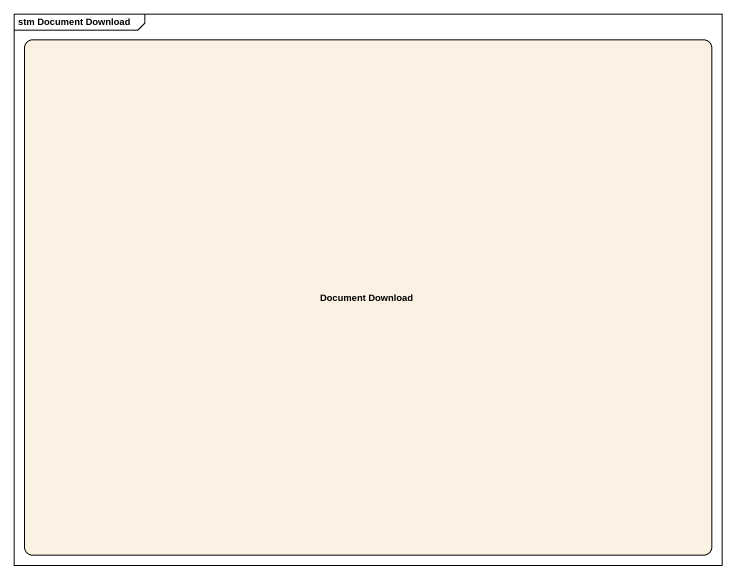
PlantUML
@startuml
mainframe stm Document Download
hide empty description
state "Document Download" as Document_Download
@enduml
